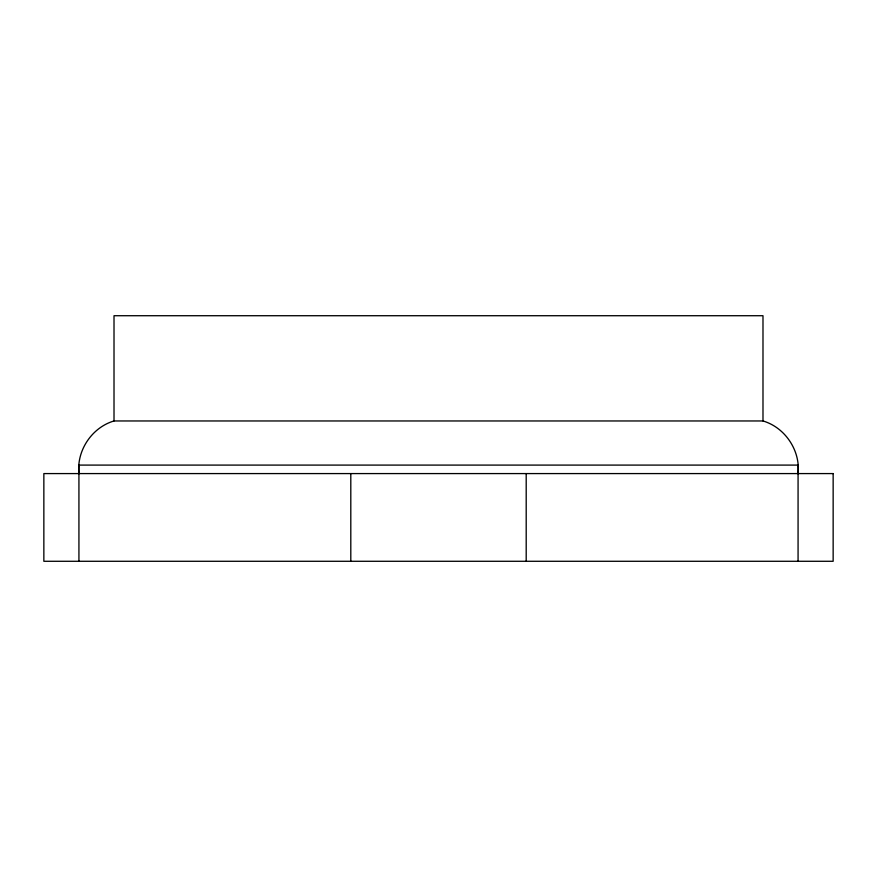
<?xml version="1.0" encoding="UTF-8"?>
<svg xmlns="http://www.w3.org/2000/svg" width="877" height="877" viewBox="0 0 877 877"><rect width="100%" height="100%" fill="white"/><g stroke="black" fill="none" stroke-linecap="round" stroke-linejoin="round"><path stroke-width="1.32" d="M798.07 473.58C800.569 450.625 785.145 427.483 762.99 420.96L114.01 420.96C91.855 427.483 76.431 450.625 78.93 473.58M798.07 561.28L798.07 465.095L78.93 465.095L78.93 561.28M762.99 420.96L762.99 315.72L114.01 315.72L114.01 420.96M526.2 473.58L526.2 561.28M350.8 473.58L350.8 561.28M833.15 473.58L43.85 473.58L43.85 561.28L833.15 561.28L833.15 473.58"/></g></svg>
